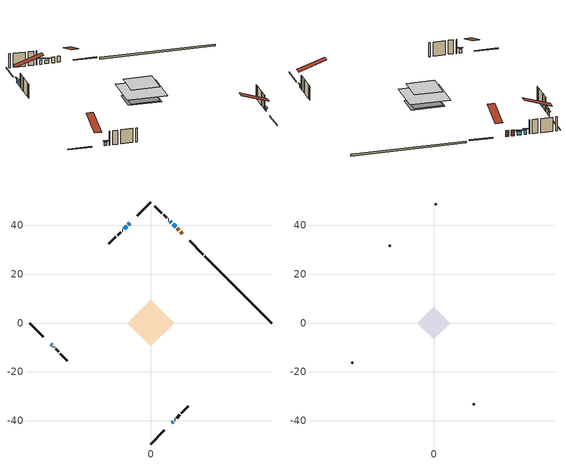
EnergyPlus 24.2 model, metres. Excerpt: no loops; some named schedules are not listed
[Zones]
conditioned space
 floor adiabatic (Floor2 construction): -6.75,0 0,6.75 6.75,0 0,-6.75 z0.61
 floor adiabatic (AdiabaticFloorConstruction): -9.54,0 0,9.54 9.54,0 0,-9.54 z3.05
 floor foundation (Slab1 construction): -6.83,1.09 -1.09,6.83 6.83,-1.09 1.09,-6.83 z0
 wall outside (RimJoist1 construction): 0,-49.55 5.6,-43.94 / -49.55,0 -43.94,-5.6 / 0,49.55 -5.6,43.94 / 21.55,28 15.95,33.6 z0.61:0.91
 wall outside (AdiabaticWallConstruction 1): 12.9,36.64 12.19,37.36 / 11.53,38.02 10.81,38.73 z0.61:2.64
 wall outside (AdiabaticWallConstruction): 8.65,-40.9 9.19,-40.36 z0.61:1.37; -8.65,40.9 -9.22,40.32 z0.61:1.83; -9.88,39.67 -10.89,38.66 z0.61:2.13; 10.16,39.39 9.15,40.39 / -40.9,-8.65 -40.39,-9.15 z0.61:1.88; 8.5,41.05 7.96,41.59 z0.61:2.14
 wall outside (Wall1 construction): 9.84,-39.7 9.96,-39.59 / -39.74,-9.81 -39.62,-9.92 / -11.54,38 -11.66,37.89 / 7.3,42.25 7.19,42.36 z0.61:5.49
 wall outside (Wall2 construction): 10.61,-38.93 11.89,-37.65 / -38.97,-10.58 -37.69,-11.86 / -12.31,37.23 -13.59,35.95 / 6.53,43.02 5.25,44.29 z0.61:5.49
 wall outside (Wall3 construction): 12.55,-37 15.43,-34.12 / -37.03,-12.51 -34.15,-15.39 / -14.25,35.3 -17.13,32.42 / 4.59,44.95 1.71,47.83 z0.61:5.49
 wall foundation (FoundationWall1 construction): 49.55,0 22.21,27.34 z0:0.61
 window (WindowConstruction): 8.65,-40.9 9.19,-40.36 z0.61:1.37
 window (WindowConstruction 1): -8.65,40.9 -9.22,40.32 z0.61:1.83
 window (WindowConstruction 2): -9.88,39.67 -10.89,38.66 z0.61:2.13
 window (WindowConstruction 3): 10.16,39.39 9.15,40.39 z0.61:1.88
 window (WindowConstruction 4): 8.49,41.05 7.96,41.59 z0.61:2.13
 window (WindowConstruction 5): -40.9,-8.65 -40.4,-9.15 z0.61:1.88
 door (Door): 12.9,36.64 12.19,37.36 z0.61:2.64
 door (Door 1): 11.53,38.02 10.81,38.73 z0.61:2.64
 ceiling adiabatic (AdiabaticFloorConstruction): 0,-9.54 9.54,0 0,9.54 -9.54,0 z3.05
attic - vented
 floor to conditioned space (Floor1 construction Reversed): -6.75,0 0,6.75 6.75,0 0,-6.75 z5.49
 wall outside (Wall4 construction): 16.09,-33.46 16.49,-33.06 / -33.5,-16.05 -33.1,-16.45 / -17.79,31.76 -18.19,31.36 / 1.06,48.49 0.66,48.89 z0.61:5.49
 roof outside (Roof1 construction): 7.99,-41.55,5.49 1.42,-34.98,8.58 -0.31,-36.71,8.58 6.26,-43.29,5.49; -41.55,-7.99,5.49 -34.98,-1.42,8.58 -36.71,0.31,8.58 -43.29,-6.26,5.49; -7.99,41.55,5.49 -1.42,34.98,8.58 0.31,36.71,8.58 -6.26,43.29,5.49; 13.56,35.99,5.49 6.99,29.41,8.58 8.72,27.68,8.58 15.29,34.25,5.49
shading: 9.51,-40.03 8.32,-41.22 8.65,-41.55 9.84,-40.36 z1.83; -9.55,40 -8.32,41.22 -8.65,41.55 -9.87,40.32 z2.29; -11.21,38.33 -9.56,39.99 -9.88,40.32 -11.54,38.66 z2.59; 8.83,40.72 10.48,39.06 10.81,39.39 9.15,41.04 z2.34; 7.63,41.92 8.82,40.73 9.15,41.05 7.96,42.24 z2.59; -40.07,-9.48 -41.22,-8.32 -41.55,-8.65 -40.4,-9.8 z2.34
[Building]
Building 1: Terrain=Suburbs
[Site:Location]
Inuvik AP_NT: Latitude {deg}=68.3; Longitude {deg}=-133.48; Time Zone {hr}=-8; Elevation {m}=68; Keep Site Location Information=Yes
[Site:GroundTemperature:Shallow]
-13.1493, -15.9729, -16.199, -14.859, -9.47991, -4.12585, 0.51584, 3.45624, 3.70604, 1.31452, -3.2088, -8.39862
[Site:WaterMainsTemperature]
Calculation Method=Schedule; Temperature Schedule=mains temperature schedule
[Material] Roughness=Rough; Thermal Absorptance=0.9
Name | Thickness {m} | Conductivity {W/m-K} | Density {kg/m3} | Specific Heat {J/kg-K} | Solar Absorptance | Visible Absorptance
asphalt or fiberglass shingles | 0.00635 | 0.162714 | 1121.4 | 1465.45 | 0.4 | 0.4
ceiling loosefill ins | 0.254 | 0.0480833 | 16.02 | 1046.75 | 0.7 | 0.7
ceiling stud and cavity | 0.1397 | 0.0958178 | 65.682 | 1177.47 | 0.7 | 0.7
concrete 4.0 in. | 0.1016 | 1.803125 | 2242.8 | 837.4 | 0.7 | 0.7
concrete 8.0 in. | 0.2032 | 1.803125 | 2242.8 | 837.4 | 0.7 | 0.7
door material | 0.04445 | 0.053851 | 512.64 | 1214.23 | 0.7 | 0.7
exterior vertical ins | 0.00139922 | 0.029427 | 32.04 | 1214.23 | 0.7 | 0.7
floor covering | 0.0127 | 0.0433444 | 54.468 | 1339.84 | 0.6 | 0.6
floor rigid ins | 0.103632 | 0.029427 | 32.04 | 1214.23 | 0.7 | 0.7
floor rigid ins 1; wall rigid ins 1 | 0.512978 | 0.029427 | 32.04 | 1214.23 | 0.7 | 0.7
floor stud and cavity | 0.1397 | 0.302934 | 92.3553 | 1139.71 | 0.7 | 0.7
floor stud and cavity 1 | 0.1397 | 1.75129 | 37.0049 | 1207.88 | 0.7 | 0.7
furniture material conditioned space 1 | 0.1524 | 0.115458 | 640.8 | 1214.23 | 0.6 | 0.6
gypsum board | 0.0127 | 0.160291 | 801 | 837.4 | 0.6 | 0.6
gypsum board 1 | 0.0127 | 0.160291 | 801 | 837.4 | 0.7 | 0.7
osb sheathing 0.5 in. | 0.0127 | 0.115458 | 512.64 | 1214.23 | 0.7 | 0.7
osb sheathing 0.75 in. | 0.01905 | 0.115458 | 512.64 | 1214.23 | 0.7 | 0.7
osb sheathing 2.0 in. | 0.0508 | 0.115458 | 512.64 | 1214.23 | 0.7 | 0.7
rim joist rigid ins; wall rigid ins | 0.051816 | 0.029427 | 32.04 | 1214.23 | 0.7 | 0.7
rim joist stud and cavity | 0.0508 | 0.0474835 | 125.044 | 1163.47 | 0.6 | 0.6
wall stud and cavity | 0.1397 | 0.118949 | 139.0536 | 1170.24 | 0.7 | 0.7
wall stud and cavity 1 | 0.1397 | 0.286428 | 139.0536 | 1170.24 | 0.7 | 0.7
wall stud and cavity 2 | 0.1397 | 0.084134 | 139.0536 | 1170.24 | 0.7 | 0.7
wall stud and cavity 3 | 0.0889 | 6.1454 | 50.32683 | 1063.81 | 0.6 | 0.6
wall stud and cavity 4 | 0.0889 | 0.380278 | 52.3479 | 1209.89 | 0.7 | 0.7
wall stud and cavity 5 | 0.0889 | 0.391764 | 83.0341 | 1211.67 | 0.7 | 0.7
wood siding | 0.0254 | 0.102417 | 544.68 | 1172.36 | 0.4 | 0.4
wood siding 1 | 0.00254 | 0.102417 | 544.68 | 1172.36 | 0.4 | 0.4
wood siding 2; wood siding 3; wood siding 4 | 0.0254 | 0.102417 | 544.68 | 1172.36 | 0.7 | 0.7
[WindowMaterial:SimpleGlazingSystem]
Name | U-Factor {W/m2-K} | Solar Heat Gain Coefficient
WindowMaterial | 1.78687 | 0.4
WindowMaterial 1 | 1.51148 | 0.34
WindowMaterial 2 | 1.39792 | 0.38
WindowMaterial 3 | 1.535899 | 0.34
WindowMaterial 4 | 1.50126 | 0.35
[Construction]
AdiabaticFloorConstruction: floor stud and cavity 1, floor rigid ins 1, osb sheathing 0.75 in., floor covering
AdiabaticWallConstruction: wood siding 3, wall rigid ins 1, wall stud and cavity 4, gypsum board
AdiabaticWallConstruction 1: wood siding 4, wall rigid ins 1, wall stud and cavity 4, gypsum board
Door; Door 1: door material
Floor1 construction Reversed: gypsum board, ceiling stud and cavity, ceiling loosefill ins
Floor2 construction: floor stud and cavity, floor rigid ins, osb sheathing 0.75 in., floor covering
FoundationWall1 construction: concrete 8.0 in., gypsum board 1
furniture construction conditioned space 1: furniture material conditioned space 1
PartitionWallConstruction: gypsum board, wall stud and cavity 5, gypsum board
RimJoist1 construction: wood siding 2, rim joist rigid ins, osb sheathing 2.0 in., rim joist stud and cavity
Roof1 construction: asphalt or fiberglass shingles
Slab1 construction: concrete 4.0 in.
Wall1 construction: wood siding, wall rigid ins, osb sheathing 0.5 in., wall stud and cavity, gypsum board
Wall2 construction: wood siding, wall rigid ins, osb sheathing 0.5 in., wall stud and cavity 1, gypsum board
Wall3 construction: wood siding, wall rigid ins, osb sheathing 0.5 in., wall stud and cavity 2, gypsum board
Wall4 construction: wood siding 1, wall stud and cavity 3
WindowConstruction: WindowMaterial
WindowConstruction 1: WindowMaterial 1
WindowConstruction 2: WindowMaterial 2
WindowConstruction 3; WindowConstruction 5: WindowMaterial 3
WindowConstruction 4: WindowMaterial 4
[Zone] Multiplier=1; Part of Total Floor Area=Yes
Name | Volume {m3}
attic - vented | 45.7898
conditioned space | 383.7
[Space]
Name | Zone | Volume {m3}
attic - vented 1 | attic - vented | 45.7898
conditioned space 1 | conditioned space | 383.7
[ZoneInfiltration:EffectiveLeakageArea]
infil attic - vented 1: Zone or Space=attic - vented 1; Schedule=Always On Discrete; Effective Air Leakage Area {cm2}=2664.88; Stack Coefficient=0.000554552; Wind Coefficient=1.59108e-05
[ZoneMixing]
whole house fan mix: Zone or Space=attic - vented; Schedule=Always On Continuous; Design Flow Rate Calculation Method=Flow/Zone; Design Flow Rate {m3/s}=0; Source Zone or Space=conditioned space
[SurfaceProperty:ExposedFoundationPerimeter]
Slab1: Exposed Perimeter Calculation Method=TotalExposedPerimeter; Total Exposed Perimeter {m}=38.662
[InternalMass] Zone or ZoneList=conditioned space; Space or SpaceList=conditioned space 1
Name | Construction | Surface Area {m2}
furniture mass conditioned space 1 | furniture construction conditioned space 1 | 145.691
partition wall mass | PartitionWallConstruction | 273.164
[Lights]
interior lighting: Zone or ZoneList or Space or SpaceList=conditioned space 1; Schedule=interior lighting schedule; Design Level Calculation Method=LightingLevel; Lighting Level {W}=343.2; Return Air Fraction=0; Fraction Radiant=0.6; Fraction Visible=0.2; Fraction Replaceable=1
[People]
occupants: Zone or ZoneList or Space or SpaceList=conditioned space 1; Number of People Schedule=occupants schedule; Number of People Calculation Method=People; Number of People=3; Fraction Radiant=0.314171; Sensible Heat Fraction=0.56303; Activity Level Schedule=occupants activity schedule; Carbon Dioxide Generation Rate {m3/s-W}=0; Enable ASHRAE 55 Comfort Warnings=No; Mean Radiant Temperature Calculation Type=EnclosureAveraged
[ElectricEquipment] Zone or ZoneList or Space or SpaceList=conditioned space 1; Design Level Calculation Method=EquipmentLevel
Name | Schedule | Design Level {W} | Fraction Latent | Fraction Radiant | Fraction Lost
clothes dryer | clothes dryer schedule | 140.772 | 0.015 | 0.081 | 0.85
clothes washer | clothes washer schedule | 32.1985 | 0.03 | 0.162 | 0.7
cooking range | cooking range schedule | 215.147 | 0.08 | 0.432 | 0.2
dishwasher | dishwasher schedule | 66.8632 | 0.3 | 0.18 | 0.4
fridge | fridge schedule | 72.9452 | 0 | 0.6 | 0
mech vent bath fan 0 | mech vent bath fan 0 schedule | 25.1 | 0 | 0 | 1
mech vent house fan | mech vent house fan schedule | 57.6667 | 0 | 0 | 1
mech vent house fan cfis | mech vent house fan cfis schedule | 0 | 0 | 0 | 0
mech vent range fan 0 | mech vent range fan 0 schedule | 57 | 0 | 0 | 1
misc plug loads | misc plug loads schedule | 494.7 | 0.045 | 0.513 | 0.1
whole house fan | Always On Discrete | 0 | 0 | 0 | 1
[OtherEquipment] Zone or ZoneList or Space or SpaceList=conditioned space 1; Design Level Calculation Method=EquipmentLevel
Name | Fuel Type | Schedule | Design Level {W} | Fraction Latent | Fraction Radiant | Fraction Lost
clothes dryer 1 | Electricity | clothes dryer schedule | 0 | 0.015 | 0.081 | 0.85
cooking range 1 | Electricity | cooking range schedule | 0 | 0.08 | 0.432 | 0.2
general water use latent | None | general water use schedule | 62.594 | 1 | 0 | 0
general water use sensible | None | general water use schedule | -61.6891 | 0 | 0.6 | 0
mech vent house fan latent load | None | Always On Discrete | 0 | 1 | 0 | 0
mech vent house fan sensible load | None | Always On Discrete | 0 | 0 | 0 | 0
water heater energy adjustment1 | FuelOilNo2 | Always On Discrete | 0.01 | 0 | 0 | 1
[ZoneInfiltration:DesignFlowRate] Zone or ZoneList or Space or SpaceList=conditioned space 1; Schedule=Always On Discrete; Design Flow Rate Calculation Method=Flow/Zone; Design Flow Rate {m3/s}=0
infil flow; natural vent flow; whole house fan flow
[Foundation:Kiva]
Foundation Kiva 1: Initial Indoor Air Temperature {C}=18; Wall Height Above Grade {m}=0.609996; Wall Depth Below Slab {m}=0.2032; Custom Block Material Name 1=exterior vertical ins; Custom Block Depth 1 {m}=0.609996; Custom Block X Position 1 {m}=0.2159; Custom Block Z Position 1 {m}=0
[Foundation:Kiva:Settings]
Soil Conductivity {W/m-K}=1.900638; Soil Density {kg/m3}=1842.3; Soil Specific Heat {J/kg-K}=418.7; Ground Solar Absorptivity=0.9; Ground Thermal Absorptivity=0.9; Ground Surface Roughness {m}=0.03; Far-Field Width {m}=40; Deep-Ground Boundary Condition=ZeroFlux; Deep-Ground Depth {m}=40; Minimum Cell Dimension {m}=0.2; Maximum Cell Growth Coefficient=3; Simulation Timestep=Timestep
[Exterior:Lights]
exterior lighting: Schedule=exterior lighting schedule; Design Level {W}=75.6
[Schedule:Constant]
Name | Hourly Value
Always On Continuous; mech vent house fan schedule; mech vent house fan cfis schedule; Always On Discrete | 1
occupants activity schedule | 117.228
fridge schedule | 0
[Schedule:Day:Interval]
interior lighting schedule day: No, 01:00, 0.108182, 04:00, 0.0901515, 05:00, 0.0991667, 06:00, 0.162273, 07:00, 0.270455, 08:00, 0.342576, 10:00, 0.369621, 11:00, 0.351591, 12:00, 0.333561, 13:00, 0.324545, 14:00, 0.31553, 15:00, 0.333561, 16:00, 0.369621, 17:00, 0.450758, 18:00, 0.585985, 19:00, 0.775303, 20:00, 0.955606, 21:00, 0.991667, 22:00, 0.712197, 23:00, 0.360606, 24:00, 0.162273
interior lighting schedule day 1: No, 01:00, 0.100909, 04:00, 0.0840909, 05:00, 0.0925, 06:00, 0.151364, 07:00, 0.252273, 08:00, 0.319545, 10:00, 0.344773, 11:00, 0.327955, 12:00, 0.311136, 13:00, 0.302727, 14:00, 0.294318, 15:00, 0.311136, 16:00, 0.344773, 17:00, 0.420455, 18:00, 0.546591, 19:00, 0.723182, 20:00, 0.891364, 21:00, 0.925, 22:00, 0.664318, 23:00, 0.336364, 24:00, 0.151364
interior lighting schedule day 2: No, 01:00, 0.0927273, 04:00, 0.0772727, 05:00, 0.085, 06:00, 0.139091, 07:00, 0.231818, 08:00, 0.293636, 10:00, 0.316818, 11:00, 0.301364, 12:00, 0.285909, 13:00, 0.278182, 14:00, 0.270455, 15:00, 0.285909, 16:00, 0.316818, 17:00, 0.386364, 18:00, 0.502273, 19:00, 0.664545, 20:00, 0.819091, 21:00, 0.85, 22:00, 0.610455, 23:00, 0.309091, 24:00, 0.139091
interior lighting schedule day 3: No, 01:00, 0.0845455, 04:00, 0.0704545, 05:00, 0.0775, 06:00, 0.126818, 07:00, 0.211364, 08:00, 0.267727, 10:00, 0.288864, 11:00, 0.274773, 12:00, 0.260682, 13:00, 0.253636, 14:00, 0.246591, 15:00, 0.260682, 16:00, 0.288864, 17:00, 0.352273, 18:00, 0.457955, 19:00, 0.605909, 20:00, 0.746818, 21:00, 0.775, 22:00, 0.556591, 23:00, 0.281818, 24:00, 0.126818
interior lighting schedule day 4: No, 01:00, 0.0763636, 04:00, 0.0636364, 05:00, 0.07, 06:00, 0.114545, 07:00, 0.190909, 08:00, 0.241818, 10:00, 0.260909, 11:00, 0.248182, 12:00, 0.235455, 13:00, 0.229091, 14:00, 0.222727, 15:00, 0.235455, 16:00, 0.260909, 17:00, 0.318182, 18:00, 0.413636, 19:00, 0.547273, 20:00, 0.674545, 21:00, 0.7, 22:00, 0.502727, 23:00, 0.254545, 24:00, 0.114545
interior lighting schedule default day: No, 24:00, 0
[Schedule:Week:Daily]
interior lighting schedule Week Rule - Jan1-Jan27: interior lighting schedule day, interior lighting schedule day, interior lighting schedule day, interior lighting schedule day, interior lighting schedule day, interior lighting schedule day, interior lighting schedule day, interior lighting schedule default day, interior lighting schedule default day, interior lighting schedule default day, interior lighting schedule default day, interior lighting schedule default day
interior lighting schedule Week Rule - Jan28-Feb3: interior lighting schedule day, interior lighting schedule day, interior lighting schedule day, interior lighting schedule day, interior lighting schedule day 1, interior lighting schedule day 1, interior lighting schedule day 1, interior lighting schedule default day, interior lighting schedule default day, interior lighting schedule default day, interior lighting schedule default day, interior lighting schedule default day
interior lighting schedule Week Rule - Feb4-Feb24: interior lighting schedule day 1, interior lighting schedule day 1, interior lighting schedule day 1, interior lighting schedule day 1, interior lighting schedule day 1, interior lighting schedule day 1, interior lighting schedule day 1, interior lighting schedule default day, interior lighting schedule default day, interior lighting schedule default day, interior lighting schedule default day, interior lighting schedule default day
interior lighting schedule Week Rule - Feb25-Mar3: interior lighting schedule day 1, interior lighting schedule day 1, interior lighting schedule day 1, interior lighting schedule day 1, interior lighting schedule day 2, interior lighting schedule day 2, interior lighting schedule day 2, interior lighting schedule default day, interior lighting schedule default day, interior lighting schedule default day, interior lighting schedule default day, interior lighting schedule default day
interior lighting schedule Week Rule - Mar4-Mar31: interior lighting schedule day 2, interior lighting schedule day 2, interior lighting schedule day 2, interior lighting schedule day 2, interior lighting schedule day 2, interior lighting schedule day 2, interior lighting schedule day 2, interior lighting schedule default day, interior lighting schedule default day, interior lighting schedule default day, interior lighting schedule default day, interior lighting schedule default day
interior lighting schedule Week Rule - Apr1-Apr28: interior lighting schedule day 3, interior lighting schedule day 3, interior lighting schedule day 3, interior lighting schedule day 3, interior lighting schedule day 3, interior lighting schedule day 3, interior lighting schedule day 3, interior lighting schedule default day, interior lighting schedule default day, interior lighting schedule default day, interior lighting schedule default day, interior lighting schedule default day
interior lighting schedule Week Rule - Apr29-May5: interior lighting schedule day 3, interior lighting schedule day 3, interior lighting schedule day 4, interior lighting schedule day 4, interior lighting schedule day 4, interior lighting schedule day 4, interior lighting schedule day 4, interior lighting schedule default day, interior lighting schedule default day, interior lighting schedule default day, interior lighting schedule default day, interior lighting schedule default day
interior lighting schedule Week Rule - May6-May26: interior lighting schedule day 4, interior lighting schedule day 4, interior lighting schedule day 4, interior lighting schedule day 4, interior lighting schedule day 4, interior lighting schedule day 4, interior lighting schedule day 4, interior lighting schedule default day, interior lighting schedule default day, interior lighting schedule default day, interior lighting schedule default day, interior lighting schedule default day
interior lighting schedule Week Rule - May27-Jun2: interior lighting schedule day 4, interior lighting schedule day 4, interior lighting schedule day 4, interior lighting schedule day 4, interior lighting schedule day 4, interior lighting schedule day 5, interior lighting schedule day 5, interior lighting schedule default day, interior lighting schedule default day, interior lighting schedule default day, interior lighting schedule default day, interior lighting schedule default day
interior lighting schedule Week Rule - Jun3-Jun30: interior lighting schedule day 5, interior lighting schedule day 5, interior lighting schedule day 5, interior lighting schedule day 5, interior lighting schedule day 5, interior lighting schedule day 5, interior lighting schedule day 5, interior lighting schedule default day, interior lighting schedule default day, interior lighting schedule default day, interior lighting schedule default day, interior lighting schedule default day
interior lighting schedule Week Rule - Jul1-Jul28: interior lighting schedule day 6, interior lighting schedule day 6, interior lighting schedule day 6, interior lighting schedule day 6, interior lighting schedule day 6, interior lighting schedule day 6, interior lighting schedule day 6, interior lighting schedule default day, interior lighting schedule default day, interior lighting schedule default day, interior lighting schedule default day, interior lighting schedule default day
interior lighting schedule Week Rule - Jul29-Aug4: interior lighting schedule day 6, interior lighting schedule day 6, interior lighting schedule day 6, interior lighting schedule day 7, interior lighting schedule day 7, interior lighting schedule day 7, interior lighting schedule day 7, interior lighting schedule default day, interior lighting schedule default day, interior lighting schedule default day, interior lighting schedule default day, interior lighting schedule default day
interior lighting schedule Week Rule - Aug5-Aug25: interior lighting schedule day 7, interior lighting schedule day 7, interior lighting schedule day 7, interior lighting schedule day 7, interior lighting schedule day 7, interior lighting schedule day 7, interior lighting schedule day 7, interior lighting schedule default day, interior lighting schedule default day, interior lighting schedule default day, interior lighting schedule default day, interior lighting schedule default day
interior lighting schedule Week Rule - Aug26-Sep1: interior lighting schedule day 7, interior lighting schedule day 7, interior lighting schedule day 7, interior lighting schedule day 7, interior lighting schedule day 7, interior lighting schedule day 7, interior lighting schedule day 8, interior lighting schedule default day, interior lighting schedule default day, interior lighting schedule default day, interior lighting schedule default day, interior lighting schedule default day
interior lighting schedule Week Rule - Sep2-Sep29: interior lighting schedule day 8, interior lighting schedule day 8, interior lighting schedule day 8, interior lighting schedule day 8, interior lighting schedule day 8, interior lighting schedule day 8, interior lighting schedule day 8, interior lighting schedule default day, interior lighting schedule default day, interior lighting schedule default day, interior lighting schedule default day, interior lighting schedule default day
interior lighting schedule Week Rule - Sep30-Oct6: interior lighting schedule day 8, interior lighting schedule day 9, interior lighting schedule day 9, interior lighting schedule day 9, interior lighting schedule day 9, interior lighting schedule day 9, interior lighting schedule day 9, interior lighting schedule default day, interior lighting schedule default day, interior lighting schedule default day, interior lighting schedule default day, interior lighting schedule default day
interior lighting schedule Week Rule - Oct7-Oct27: interior lighting schedule day 9, interior lighting schedule day 9, interior lighting schedule day 9, interior lighting schedule day 9, interior lighting schedule day 9, interior lighting schedule day 9, interior lighting schedule day 9, interior lighting schedule default day, interior lighting schedule default day, interior lighting schedule default day, interior lighting schedule default day, interior lighting schedule default day
interior lighting schedule Week Rule - Oct28-Nov3: interior lighting schedule day 9, interior lighting schedule day 9, interior lighting schedule day 9, interior lighting schedule day 9, interior lighting schedule day 10, interior lighting schedule day 10, interior lighting schedule day 10, interior lighting schedule default day, interior lighting schedule default day, interior lighting schedule default day, interior lighting schedule default day, interior lighting schedule default day
interior lighting schedule Week Rule - Nov4-Nov24: interior lighting schedule day 10, interior lighting schedule day 10, interior lighting schedule day 10, interior lighting schedule day 10, interior lighting schedule day 10, interior lighting schedule day 10, interior lighting schedule day 10, interior lighting schedule default day, interior lighting schedule default day, interior lighting schedule default day, interior lighting schedule default day, interior lighting schedule default day
interior lighting schedule Week Rule - Nov25-Dec1: interior lighting schedule day 10, interior lighting schedule day 10, interior lighting schedule day 10, interior lighting schedule day 10, interior lighting schedule day 10, interior lighting schedule day 10, interior lighting schedule day 11, interior lighting schedule default day, interior lighting schedule default day, interior lighting schedule default day, interior lighting schedule default day, interior lighting schedule default day
interior lighting schedule Week Rule - Dec2-Dec31: interior lighting schedule day 11, interior lighting schedule day 11, interior lighting schedule day 11, interior lighting schedule day 11, interior lighting schedule day 11, interior lighting schedule day 11, interior lighting schedule day 11, interior lighting schedule default day, interior lighting schedule default day, interior lighting schedule default day, interior lighting schedule default day, interior lighting schedule default day
occupants schedule Week Rule - Jan1-Dec31: occupants schedule day, occupants schedule day, occupants schedule day, occupants schedule day, occupants schedule day, occupants schedule day, occupants schedule day, occupants schedule default day, occupants schedule default day, occupants schedule default day, occupants schedule default day, occupants schedule default day
clothes dryer schedule Week Rule - Jan1-Dec31: clothes dryer schedule day, clothes dryer schedule day, clothes dryer schedule day, clothes dryer schedule day, clothes dryer schedule day, clothes dryer schedule day, clothes dryer schedule day, clothes dryer schedule default day, clothes dryer schedule default day, clothes dryer schedule default day, clothes dryer schedule default day, clothes dryer schedule default day
clothes washer schedule Week Rule - Jan1-Dec31: clothes washer schedule day, clothes washer schedule day, clothes washer schedule day, clothes washer schedule day, clothes washer schedule day, clothes washer schedule day, clothes washer schedule day, clothes washer schedule default day, clothes washer schedule default day, clothes washer schedule default day, clothes washer schedule default day, clothes washer schedule default day
cooking range schedule Week Rule - Jan1-Dec31: cooking range schedule day, cooking range schedule day, cooking range schedule day, cooking range schedule day, cooking range schedule day, cooking range schedule day, cooking range schedule day, cooking range schedule default day, cooking range schedule default day, cooking range schedule default day, cooking range schedule default day, cooking range schedule default day
dishwasher schedule Week Rule - Jan1-Dec31: dishwasher schedule day, dishwasher schedule day, dishwasher schedule day, dishwasher schedule day, dishwasher schedule day, dishwasher schedule day, dishwasher schedule day, dishwasher schedule default day, dishwasher schedule default day, dishwasher schedule default day, dishwasher schedule default day, dishwasher schedule default day
mech vent bath fan 0 schedule Week Rule - Jan1-Dec31: mech vent bath fan 0 schedule day, mech vent bath fan 0 schedule day, mech vent bath fan 0 schedule day, mech vent bath fan 0 schedule day, mech vent bath fan 0 schedule day, mech vent bath fan 0 schedule day, mech vent bath fan 0 schedule day, mech vent bath fan 0 schedule default day, mech vent bath fan 0 schedule default day, mech vent bath fan 0 schedule default day, mech vent bath fan 0 schedule default day, mech vent bath fan 0 schedule default day
mech vent range fan 0 schedule Week Rule - Jan1-Dec31: mech vent range fan 0 schedule day, mech vent range fan 0 schedule day, mech vent range fan 0 schedule day, mech vent range fan 0 schedule day, mech vent range fan 0 schedule day, mech vent range fan 0 schedule day, mech vent range fan 0 schedule day, mech vent range fan 0 schedule default day, mech vent range fan 0 schedule default day, mech vent range fan 0 schedule default day, mech vent range fan 0 schedule default day, mech vent range fan 0 schedule default day
misc plug loads schedule Week Rule - Jan1-Dec31: misc plug loads schedule day, misc plug loads schedule day, misc plug loads schedule day, misc plug loads schedule day, misc plug loads schedule day, misc plug loads schedule day, misc plug loads schedule day, misc plug loads schedule default day, misc plug loads schedule default day, misc plug loads schedule default day, misc plug loads schedule default day, misc plug loads schedule default day
general water use schedule Week Rule - Jan1-Dec31: general water use schedule day, general water use schedule day, general water use schedule day, general water use schedule day, general water use schedule day, general water use schedule day, general water use schedule day, general water use schedule default day, general water use schedule default day, general water use schedule default day, general water use schedule default day, general water use schedule default day
exterior lighting schedule Week Rule - Jan1-Jan27: exterior lighting schedule day, exterior lighting schedule day, exterior lighting schedule day, exterior lighting schedule day, exterior lighting schedule day, exterior lighting schedule day, exterior lighting schedule day, exterior lighting schedule default day, exterior lighting schedule default day, exterior lighting schedule default day, exterior lighting schedule default day, exterior lighting schedule default day
exterior lighting schedule Week Rule - Jan28-Feb3: exterior lighting schedule day, exterior lighting schedule day, exterior lighting schedule day, exterior lighting schedule day, exterior lighting schedule day 1, exterior lighting schedule day 1, exterior lighting schedule day 1, exterior lighting schedule default day, exterior lighting schedule default day, exterior lighting schedule default day, exterior lighting schedule default day, exterior lighting schedule default day
exterior lighting schedule Week Rule - Feb4-Feb24: exterior lighting schedule day 1, exterior lighting schedule day 1, exterior lighting schedule day 1, exterior lighting schedule day 1, exterior lighting schedule day 1, exterior lighting schedule day 1, exterior lighting schedule day 1, exterior lighting schedule default day, exterior lighting schedule default day, exterior lighting schedule default day, exterior lighting schedule default day, exterior lighting schedule default day
exterior lighting schedule Week Rule - Feb25-Mar3: exterior lighting schedule day 1, exterior lighting schedule day 1, exterior lighting schedule day 1, exterior lighting schedule day 1, exterior lighting schedule day 2, exterior lighting schedule day 2, exterior lighting schedule day 2, exterior lighting schedule default day, exterior lighting schedule default day, exterior lighting schedule default day, exterior lighting schedule default day, exterior lighting schedule default day
exterior lighting schedule Week Rule - Mar4-Mar31: exterior lighting schedule day 2, exterior lighting schedule day 2, exterior lighting schedule day 2, exterior lighting schedule day 2, exterior lighting schedule day 2, exterior lighting schedule day 2, exterior lighting schedule day 2, exterior lighting schedule default day, exterior lighting schedule default day, exterior lighting schedule default day, exterior lighting schedule default day, exterior lighting schedule default day
exterior lighting schedule Week Rule - Apr1-Apr28: exterior lighting schedule day 3, exterior lighting schedule day 3, exterior lighting schedule day 3, exterior lighting schedule day 3, exterior lighting schedule day 3, exterior lighting schedule day 3, exterior lighting schedule day 3, exterior lighting schedule default day, exterior lighting schedule default day, exterior lighting schedule default day, exterior lighting schedule default day, exterior lighting schedule default day
exterior lighting schedule Week Rule - Apr29-May5: exterior lighting schedule day 3, exterior lighting schedule day 3, exterior lighting schedule day 4, exterior lighting schedule day 4, exterior lighting schedule day 4, exterior lighting schedule day 4, exterior lighting schedule day 4, exterior lighting schedule default day, exterior lighting schedule default day, exterior lighting schedule default day, exterior lighting schedule default day, exterior lighting schedule default day
exterior lighting schedule Week Rule - May6-May26: exterior lighting schedule day 4, exterior lighting schedule day 4, exterior lighting schedule day 4, exterior lighting schedule day 4, exterior lighting schedule day 4, exterior lighting schedule day 4, exterior lighting schedule day 4, exterior lighting schedule default day, exterior lighting schedule default day, exterior lighting schedule default day, exterior lighting schedule default day, exterior lighting schedule default day
exterior lighting schedule Week Rule - May27-Jun2: exterior lighting schedule day 4, exterior lighting schedule day 4, exterior lighting schedule day 4, exterior lighting schedule day 4, exterior lighting schedule day 4, exterior lighting schedule day 5, exterior lighting schedule day 5, exterior lighting schedule default day, exterior lighting schedule default day, exterior lighting schedule default day, exterior lighting schedule default day, exterior lighting schedule default day
exterior lighting schedule Week Rule - Jun3-Jun30: exterior lighting schedule day 5, exterior lighting schedule day 5, exterior lighting schedule day 5, exterior lighting schedule day 5, exterior lighting schedule day 5, exterior lighting schedule day 5, exterior lighting schedule day 5, exterior lighting schedule default day, exterior lighting schedule default day, exterior lighting schedule default day, exterior lighting schedule default day, exterior lighting schedule default day
exterior lighting schedule Week Rule - Jul1-Jul28: exterior lighting schedule day 6, exterior lighting schedule day 6, exterior lighting schedule day 6, exterior lighting schedule day 6, exterior lighting schedule day 6, exterior lighting schedule day 6, exterior lighting schedule day 6, exterior lighting schedule default day, exterior lighting schedule default day, exterior lighting schedule default day, exterior lighting schedule default day, exterior lighting schedule default day
exterior lighting schedule Week Rule - Jul29-Aug4: exterior lighting schedule day 6, exterior lighting schedule day 6, exterior lighting schedule day 6, exterior lighting schedule day 7, exterior lighting schedule day 7, exterior lighting schedule day 7, exterior lighting schedule day 7, exterior lighting schedule default day, exterior lighting schedule default day, exterior lighting schedule default day, exterior lighting schedule default day, exterior lighting schedule default day
exterior lighting schedule Week Rule - Aug5-Aug25: exterior lighting schedule day 7, exterior lighting schedule day 7, exterior lighting schedule day 7, exterior lighting schedule day 7, exterior lighting schedule day 7, exterior lighting schedule day 7, exterior lighting schedule day 7, exterior lighting schedule default day, exterior lighting schedule default day, exterior lighting schedule default day, exterior lighting schedule default day, exterior lighting schedule default day
exterior lighting schedule Week Rule - Aug26-Sep1: exterior lighting schedule day 7, exterior lighting schedule day 7, exterior lighting schedule day 7, exterior lighting schedule day 7, exterior lighting schedule day 7, exterior lighting schedule day 7, exterior lighting schedule day 8, exterior lighting schedule default day, exterior lighting schedule default day, exterior lighting schedule default day, exterior lighting schedule default day, exterior lighting schedule default day
exterior lighting schedule Week Rule - Sep2-Sep29: exterior lighting schedule day 8, exterior lighting schedule day 8, exterior lighting schedule day 8, exterior lighting schedule day 8, exterior lighting schedule day 8, exterior lighting schedule day 8, exterior lighting schedule day 8, exterior lighting schedule default day, exterior lighting schedule default day, exterior lighting schedule default day, exterior lighting schedule default day, exterior lighting schedule default day
exterior lighting schedule Week Rule - Sep30-Oct6: exterior lighting schedule day 8, exterior lighting schedule day 9, exterior lighting schedule day 9, exterior lighting schedule day 9, exterior lighting schedule day 9, exterior lighting schedule day 9, exterior lighting schedule day 9, exterior lighting schedule default day, exterior lighting schedule default day, exterior lighting schedule default day, exterior lighting schedule default day, exterior lighting schedule default day
exterior lighting schedule Week Rule - Oct7-Oct27: exterior lighting schedule day 9, exterior lighting schedule day 9, exterior lighting schedule day 9, exterior lighting schedule day 9, exterior lighting schedule day 9, exterior lighting schedule day 9, exterior lighting schedule day 9, exterior lighting schedule default day, exterior lighting schedule default day, exterior lighting schedule default day, exterior lighting schedule default day, exterior lighting schedule default day
exterior lighting schedule Week Rule - Oct28-Nov3: exterior lighting schedule day 9, exterior lighting schedule day 9, exterior lighting schedule day 9, exterior lighting schedule day 9, exterior lighting schedule day 10, exterior lighting schedule day 10, exterior lighting schedule day 10, exterior lighting schedule default day, exterior lighting schedule default day, exterior lighting schedule default day, exterior lighting schedule default day, exterior lighting schedule default day
exterior lighting schedule Week Rule - Nov4-Nov24: exterior lighting schedule day 10, exterior lighting schedule day 10, exterior lighting schedule day 10, exterior lighting schedule day 10, exterior lighting schedule day 10, exterior lighting schedule day 10, exterior lighting schedule day 10, exterior lighting schedule default day, exterior lighting schedule default day, exterior lighting schedule default day, exterior lighting schedule default day, exterior lighting schedule default day
exterior lighting schedule Week Rule - Nov25-Dec1: exterior lighting schedule day 10, exterior lighting schedule day 10, exterior lighting schedule day 10, exterior lighting schedule day 10, exterior lighting schedule day 10, exterior lighting schedule day 10, exterior lighting schedule day 11, exterior lighting schedule default day, exterior lighting schedule default day, exterior lighting schedule default day, exterior lighting schedule default day, exterior lighting schedule default day
exterior lighting schedule Week Rule - Dec2-Dec31: exterior lighting schedule day 11, exterior lighting schedule day 11, exterior lighting schedule day 11, exterior lighting schedule day 11, exterior lighting schedule day 11, exterior lighting schedule day 11, exterior lighting schedule day 11, exterior lighting schedule default day, exterior lighting schedule default day, exterior lighting schedule default day, exterior lighting schedule default day, exterior lighting schedule default day
[Schedule:Year]
interior lighting schedule: interior lighting schedule Week Rule - Jan1-Jan27, 1, 1, 1, 27, interior lighting schedule Week Rule - Jan28-Feb3, 1, 28, 2, 3, interior lighting schedule Week Rule - Feb4-Feb24, 2, 4, 2, 24, interior lighting schedule Week Rule - Feb25-Mar3, 2, 25, 3, 3, interior lighting schedule Week Rule - Mar4-Mar31, 3, 4, 3, 31, interior lighting schedule Week Rule - Apr1-Apr28, 4, 1, 4, 28, interior lighting schedule Week Rule - Apr29-May5, 4, 29, 5, 5, interior lighting schedule Week Rule - May6-May26, 5, 6, 5, 26, interior lighting schedule Week Rule - May27-Jun2, 5, 27, 6, 2, interior lighting schedule Week Rule - Jun3-Jun30, 6, 3, 6, 30, interior lighting schedule Week Rule - Jul1-Jul28, 7, 1, 7, 28, interior lighting schedule Week Rule - Jul29-Aug4, 7, 29, 8, 4, interior lighting schedule Week Rule - Aug5-Aug25, 8, 5, 8, 25, interior lighting schedule Week Rule - Aug26-Sep1, 8, 26, 9, 1, interior lighting schedule Week Rule - Sep2-Sep29, 9, 2, 9, 29, interior lighting schedule Week Rule - Sep30-Oct6, 9, 30, 10, 6, interior lighting schedule Week Rule - Oct7-Oct27, 10, 7, 10, 27, interior lighting schedule Week Rule - Oct28-Nov3, 10, 28, 11, 3, interior lighting schedule Week Rule - Nov4-Nov24, 11, 4, 11, 24, interior lighting schedule Week Rule - Nov25-Dec1, 11, 25, 12, 1, interior lighting schedule Week Rule - Dec2-Dec31, 12, 2, 12, 31
occupants schedule: occupants schedule Week Rule - Jan1-Dec31, 1, 1, 12, 31
clothes dryer schedule: clothes dryer schedule Week Rule - Jan1-Dec31, 1, 1, 12, 31
clothes washer schedule: clothes washer schedule Week Rule - Jan1-Dec31, 1, 1, 12, 31
cooking range schedule: cooking range schedule Week Rule - Jan1-Dec31, 1, 1, 12, 31
dishwasher schedule: dishwasher schedule Week Rule - Jan1-Dec31, 1, 1, 12, 31
mech vent bath fan 0 schedule: mech vent bath fan 0 schedule Week Rule - Jan1-Dec31, 1, 1, 12, 31
mech vent range fan 0 schedule: mech vent range fan 0 schedule Week Rule - Jan1-Dec31, 1, 1, 12, 31
misc plug loads schedule: misc plug loads schedule Week Rule - Jan1-Dec31, 1, 1, 12, 31
general water use schedule: general water use schedule Week Rule - Jan1-Dec31, 1, 1, 12, 31
exterior lighting schedule: exterior lighting schedule Week Rule - Jan1-Jan27, 1, 1, 1, 27, exterior lighting schedule Week Rule - Jan28-Feb3, 1, 28, 2, 3, exterior lighting schedule Week Rule - Feb4-Feb24, 2, 4, 2, 24, exterior lighting schedule Week Rule - Feb25-Mar3, 2, 25, 3, 3, exterior lighting schedule Week Rule - Mar4-Mar31, 3, 4, 3, 31, exterior lighting schedule Week Rule - Apr1-Apr28, 4, 1, 4, 28, exterior lighting schedule Week Rule - Apr29-May5, 4, 29, 5, 5, exterior lighting schedule Week Rule - May6-May26, 5, 6, 5, 26, exterior lighting schedule Week Rule - May27-Jun2, 5, 27, 6, 2, exterior lighting schedule Week Rule - Jun3-Jun30, 6, 3, 6, 30, exterior lighting schedule Week Rule - Jul1-Jul28, 7, 1, 7, 28, exterior lighting schedule Week Rule - Jul29-Aug4, 7, 29, 8, 4, exterior lighting schedule Week Rule - Aug5-Aug25, 8, 5, 8, 25, exterior lighting schedule Week Rule - Aug26-Sep1, 8, 26, 9, 1, exterior lighting schedule Week Rule - Sep2-Sep29, 9, 2, 9, 29, exterior lighting schedule Week Rule - Sep30-Oct6, 9, 30, 10, 6, exterior lighting schedule Week Rule - Oct7-Oct27, 10, 7, 10, 27, exterior lighting schedule Week Rule - Oct28-Nov3, 10, 28, 11, 3, exterior lighting schedule Week Rule - Nov4-Nov24, 11, 4, 11, 24, exterior lighting schedule Week Rule - Nov25-Dec1, 11, 25, 12, 1, exterior lighting schedule Week Rule - Dec2-Dec31, 12, 2, 12, 31
[Schedule:Compact]
mains temperature schedule: Through: 01/01, For: AllDays, Until: 24:00, 0, Through: 01/02, For: AllDays, Until: 24:00, 0, Through: 01/03, For: AllDays, Until: 24:00, 0, Through: 01/04, For: AllDays, Until: 24:00, 0, Through: 01/05, For: AllDays, Until: 24:00, 0, Through: 01/06, For: AllDays, Until: 24:00, 0, Through: 01/07, For: AllDays, Until: 24:00, 0, Through: 01/08, For: AllDays, Until: 24:00, 0, Through: 01/09, For: AllDays, Until: 24:00, 0, Through: 01/10, For: AllDays, Until: 24:00, 0, Through: 01/11, For: AllDays, Until: 24:00, 0, Through: 01/12, For: AllDays, Until: 24:00, 0, Through: 01/13, For: AllDays, Until: 24:00, 0, Through: 01/14, For: AllDays, Until: 24:00, 0, Through: 01/15, For: AllDays, Until: 24:00, 0, Through: 01/16, For: AllDays, Until: 24:00, 0, Through: 01/17, For: AllDays, Until: 24:00, 0, Through: 01/18, For: AllDays, Until: 24:00, 0, Through: 01/19, For: AllDays, Until: 24:00, 0, Through: 01/20, For: AllDays, Until: 24:00, 0, Through: 01/21, For: AllDays, Until: 24:00, 0, Through: 01/22, For: AllDays, Until: 24:00, 0, Through: 01/23, For: AllDays, Until: 24:00, 0, Through: 01/24, For: AllDays, Until: 24:00, 0, Through: 01/25, For: AllDays, Until: 24:00, 0, Through: 01/26, For: AllDays, Until: 24:00, 0, Through: 01/27, For: AllDays, Until: 24:00, 0, Through: 01/28, For: AllDays, Until: 24:00, 0, Through: 01/29, For: AllDays, Until: 24:00, 0, Through: 01/30, For: AllDays, Until: 24:00, 0, Through: 01/31, For: AllDays, Until: 24:00, 0, Through: 02/01, For: AllDays, Until: 24:00, 0, Through: 02/02, For: AllDays, Until: 24:00, 0, Through: 02/03, For: AllDays, Until: 24:00, 0, Through: 02/04, For: AllDays, Until: 24:00, 0, Through: 02/05, For: AllDays, Until: 24:00, 0, Through: 02/06, For: AllDays, Until: 24:00, 0, Through: 02/07, For: AllDays, Until: 24:00, 0, Through: 02/08, For: AllDays, Until: 24:00, 0, Through: 02/09, For: AllDays, Until: 24:00, 0, Through: 02/10, For: AllDays, Until: 24:00, 0, Through: 02/11, For: AllDays, Until: 24:00, 0, Through: 02/12, For: AllDays, Until: 24:00, 0, Through: 02/13, For: AllDays, Until: 24:00, 0, Through: 02/14, For: AllDays, Until: 24:00, 0, Through: 02/15, For: AllDays, Until: 24:00, 0, Through: 02/16, For: AllDays, Until: 24:00, 0, Through: 02/17, For: AllDays, Until: 24:00, 0, Through: 02/18, For: AllDays, Until: 24:00, 0, Through: 02/19, For: AllDays, Until: 24:00, 0, Through: 02/20, For: AllDays, Until: 24:00, 0, Through: 02/21, For: AllDays, Until: 24:00, 0, Through: 02/22, For: AllDays, Until: 24:00, 0, Through: 02/23, For: AllDays, Until: 24:00, 0, Through: 02/24, For: AllDays, Until: 24:00, 0, Through: 02/25, For: AllDays, Until: 24:00, 0, Through: 02/26, For: AllDays, Until: 24:00, 0, Through: 02/27, For: AllDays, Until: 24:00, 0, Through: 02/28, For: AllDays, Until: 24:00, 0, Through: 03/01, For: AllDays, Until: 24:00, 0, Through: 03/02, For: AllDays, Until: 24:00, 0, Through: 03/03, For: AllDays, Until: 24:00, 0, Through: 03/04, For: AllDays, Until: 24:00, 0, Through: 03/05, For: AllDays, Until: 24:00, 0, Through: 03/06, For: AllDays, Until: 24:00, 0, Through: 03/07, For: AllDays, Until: 24:00, 0, Through: 03/08, For: AllDays, Until: 24:00, 0, Through: 03/09, For: AllDays, Until: 24:00, 0, Through: 03/10, For: AllDays, Until: 24:00, 0, Through: 03/11, For: AllDays, Until: 24:00, 0, Through: 03/12, For: AllDays, Until: 24:00, 0, Through: 03/13, For: AllDays, Until: 24:00, 0, Through: 03/14, For: AllDays, Until: 24:00, 0, Through: 03/15, For: AllDays, Until: 24:00, 0, Through: 03/16, For: AllDays, Until: 24:00, 0, Through: 03/17, For: AllDays, Until: 24:00, 0, Through: 03/18, For: AllDays, Until: 24:00, 0, Through: 03/19, For: AllDays, Until: 24:00, 0, Through: 03/20, For: AllDays, Until: 24:00, 0, Through: 03/21, For: AllDays, Until: 24:00, 0, Through: 03/22, For: AllDays, Until: 24:00, 0, Through: 03/23, For: AllDays, Until: 24:00, 0, Through: 03/24, For: AllDays, Until: 24:00, 0, Through: 03/25, For: AllDays, Until: 24:00, 0, Through: 03/26, For: AllDays, Until: 24:00, 0, Through: 03/27, For: AllDays, Until: 24:00, 0, Through: 03/28, For: AllDays, Until: 24:00, 0, Through: 03/29, For: AllDays, Until: 24:00, 0, Through: 03/30, For: AllDays, Until: 24:00, 0, Through: 03/31, For: AllDays, Until: 24:00, 0, Through: 04/01, For: AllDays, Until: 24:00, 0, Through: 04/02, For: AllDays, Until: 24:00, 0, Through: 04/03, For: AllDays, Until: 24:00, 0, Through: 04/04, For: AllDays, Until: 24:00, 0, Through: 04/05, For: AllDays, Until: 24:00, 0, Through: 04/06, For: AllDays, Until: 24:00, 0, Through: 04/07, For: AllDays, Until: 24:00, 0, Through: 04/08, For: AllDays, Until: 24:00, 0, Through: 04/09, For: AllDays, Until: 24:00, 0, Through: 04/10, For: AllDays, Until: 24:00, 0, Through: 04/11, For: AllDays, Until: 24:00, 0, Through: 04/12, For: AllDays, Until: 24:00, 0, Through: 04/13, For: AllDays, Until: 24:00, 0, Through: 04/14, For: AllDays, Until: 24:00, 0, Through: 04/15, For: AllDays, Until: 24:00, 0, Through: 04/16, For: AllDays, Until: 24:00, 0, Through: 04/17, For: AllDays, Until: 24:00, 0, Through: 04/18, For: AllDays, Until: 24:00, 0, Through: 04/19, For: AllDays, Until: 24:00, 0, Through: 04/20, For: AllDays, Until: 24:00, 0, Through: 04/21, For: AllDays, Until: 24:00, 0, Through: 04/22, For: AllDays, Until: 24:00, 0, Through: 04/23, For: AllDays, Until: 24:00, 0, Through: 04/24, For: AllDays, Until: 24:00, 0, Through: 04/25, For: AllDays, Until: 24:00, 0, Through: 04/26, For: AllDays, Until: 24:00, 0, Through: 04/27, For: AllDays, Until: 24:00, 0, Through: 04/28, For: AllDays, Until: 24:00, 0, Through: 04/29, For: AllDays, Until: 24:00, 0, Through: 04/30, For: AllDays, Until: 24:00, 0, Through: 05/01, For: AllDays, Until: 24:00, 0, Through: 05/02, For: AllDays, Until: 24:00, 0, Through: 05/03, For: AllDays, Until: 24:00, 0, Through: 05/04, For: AllDays, Until: 24:00, 0, Through: 05/05, For: AllDays, Until: 24:00, 0, Through: 05/06, For: AllDays, Until: 24:00, 0, Through: 05/07, For: AllDays, Until: 24:00, 0, Through: 05/08, For: AllDays, Until: 24:00, 0, Through: 05/09, For: AllDays, Until: 24:00, 0, Through: 05/10, For: AllDays, Until: 24:00, 0, Through: 05/11, For: AllDays, Until: 24:00, 0, Through: 05/12, For: AllDays, Until: 24:00, 0, Through: 05/13, For: AllDays, Until: 24:00, 0, Through: 05/14, For: AllDays, Until: 24:00, 0, Through: 05/15, For: AllDays, Until: 24:00, 0, Through: 05/16, For: AllDays, Until: 24:00, 0, Through: 05/17, For: AllDays, Until: 24:00, 0, Through: 05/18, For: AllDays, Until: 24:00, 0, Through: 05/19, For: AllDays, Until: 24:00, 0, Through: 05/20, For: AllDays, Until: 24:00, 0, Through: 05/21, For: AllDays, Until: 24:00, 0, Through: 05/22, For: AllDays, Until: 24:00, 0, Through: 05/23, For: AllDays, Until: 24:00, 0, Through: 05/24, For: AllDays, Until: 24:00, 0, Through: 05/25, For: AllDays, Until: 24:00, 0, Through: 05/26, For: AllDays, Until: 24:00, 0, Through: 05/27, For: AllDays, Until: 24:00, 0, Through: 05/28, For: AllDays, Until: 24:00, 0, Through: 05/29, For: AllDays, Until: 24:00, 0, Through: 05/30, For: AllDays, Until: 24:00, 0, Through: 05/31, For: AllDays, Until: 24:00, 0, Through: 06/01, For: AllDays, Until: 24:00, 0, Through: 06/02, For: AllDays, Until: 24:00, 0, Through: 06/03, For: AllDays, Until: 24:00, 0, Through: 06/04, For: AllDays, Until: 24:00, 0, Through: 06/05, For: AllDays, Until: 24:00, 0, Through: 06/06, For: AllDays, Until: 24:00, 0, Through: 06/07, For: AllDays, Until: 24:00, 0, Through: 06/08, For: AllDays, Until: 24:00, 0, Through: 06/09, For: AllDays, Until: 24:00, 0, Through: 06/10, For: AllDays, Until: 24:00, 0, Through: 06/11, For: AllDays, Until: 24:00, 0, Through: 06/12, For: AllDays, Until: 24:00, 0, Through: 06/13, For: AllDays, Until: 24:00, 0, Through: 06/14, For: AllDays, Until: 24:00, 0, Through: 06/15, For: AllDays, Until: 24:00, 0, Through: 06/16, For: AllDays, Until: 24:00, 0, Through: 06/17, For: AllDays, Until: 24:00, 0, Through: 06/18, For: AllDays, Until: 24:00, 0, Through: 06/19, For: AllDays, Until: 24:00, 0, Through: 06/20, For: AllDays, Until: 24:00, 0, Through: 06/21, For: AllDays, Until: 24:00, 0, Through: 06/22, For: AllDays, Until: 24:00, 0, Through: 06/23, For: AllDays, Until: 24:00, 0, Through: 06/24, For: AllDays, Until: 24:00, 0, Through: 06/25, For: AllDays, Until: 24:00, 0, Through: 06/26, For: AllDays, Until: 24:00, 0, Through: 06/27, For: AllDays, Until: 24:00, 0, Through: 06/28, For: AllDays, Until: 24:00, 0, Through: 06/29, For: AllDays, Until: 24:00, 0, Through: 06/30, For: AllDays, Until: 24:00, 0, Through: 07/01, For: AllDays, Until: 24:00, 0, Through: 07/02, For: AllDays, Until: 24:00, 0, Through: 07/03, For: AllDays, Until: 24:00, 0, Through: 07/04, For: AllDays, Until: 24:00, 0, Through: 07/05, For: AllDays, Until: 24:00, 0, Through: 07/06, For: AllDays, Until: 24:00, 0, Through: 07/07, For: AllDays, Until: 24:00, 0, Through: 07/08, For: AllDays, Until: 24:00, 0, Through: 07/09, For: AllDays, Until: 24:00, 0, Through: 07/10, For: AllDays, Until: 24:00, 0, Through: 07/11, For: AllDays, Until: 24:00, 0, Through: 07/12, For: AllDays, Until: 24:00, 0, Through: 07/13, For: AllDays, Until: 24:00, 0, Through: 07/14, For: AllDays, Until: 24:00, 0, Through: 07/15, For: AllDays, Until: 24:00, 0, Through: 07/16, For: AllDays, Until: 24:00, 0, Through: 07/17, For: AllDays, Until: 24:00, 0, Through: 07/18, For: AllDays, Until: 24:00, 0, Through: 07/19, For: AllDays, Until: 24:00, 0, Through: 07/20, For: AllDays, Until: 24:00, 0, Through: 07/21, For: AllDays, Until: 24:00, 0, Through: 07/22, For: AllDays, Until: 24:00, 0, Through: 07/23, For: AllDays, Until: 24:00, 0, Through: 07/24, For: AllDays, Until: 24:00, 0, Through: 07/25, For: AllDays, Until: 24:00, 0, Through: 07/26, For: AllDays, Until: 24:00, 0, Through: 07/27, For: AllDays, Until: 24:00, 0, Through: 07/28, For: AllDays, Until: 24:00, 0, Through: 07/29, For: AllDays, Until: 24:00, 0, Through: 07/30, For: AllDays, Until: 24:00, 0, Through: 07/31, For: AllDays, Until: 24:00, 0, Through: 08/01, For: AllDays, Until: 24:00, 0, Through: 08/02, For: AllDays, Until: 24:00, 0, Through: 08/03, For: AllDays, Until: 24:00, 0, Through: 08/04, For: AllDays, Until: 24:00, 0, Through: 08/05, For: AllDays, Until: 24:00, 0, Through: 08/06, For: AllDays, Until: 24:00, 0, Through: 08/07, For: AllDays, Until: 24:00, 0, Through: 08/08, For: AllDays, Until: 24:00, 0, Through: 08/09, For: AllDays, Until: 24:00, 0, Through: 08/10, For: AllDays, Until: 24:00, 0, Through: 08/11, For: AllDays, Until: 24:00, 0, Through: 08/12, For: AllDays, Until: 24:00, 0, Through: 08/13, For: AllDays, Until: 24:00, 0, Through: 08/14, For: AllDays, Until: 24:00, 0, Through: 08/15, For: AllDays, Until: 24:00, 0, Through: 08/16, For: AllDays, Until: 24:00, 0, Through: 08/17, For: AllDays, Until: 24:00, 0, Through: 08/18, For: AllDays, Until: 24:00, 0, Through: 08/19, For: AllDays, Until: 24:00, 0, Through: 08/20, For: AllDays, Until: 24:00, 0, Through: 08/21, For: AllDays, Until: 24:00, 0, Through: 08/22, For: AllDays, Until: 24:00, 0, Through: 08/23, For: AllDays, Until: 24:00, 0, Through: 08/24, For: AllDays, Until: 24:00, 0, Through: 08/25, For: AllDays, Until: 24:00, 0, Through: 08/26, For: AllDays, Until: 24:00, 0, Through: 08/27, For: AllDays, Until: 24:00, 0, Through: 08/28, For: AllDays, Until: 24:00, 0, Through: 08/29, For: AllDays, Until: 24:00, 0, Through: 08/30, For: AllDays, Until: 24:00, 0, Through: 08/31, For: AllDays, Until: 24:00, 0, Through: 09/01, For: AllDays, Until: 24:00, 0, Through: 09/02, For: AllDays, Until: 24:00, 0, Through: 09/03, For: AllDays, Until: 24:00, 0, Through: 09/04, For: AllDays, Until: 24:00, 0, Through: 09/05, For: AllDays, Until: 24:00, 0, Through: 09/06, For: AllDays, Until: 24:00, 0, Through: 09/07, For: AllDays, Until: 24:00, 0, Through: 09/08, For: AllDays, Until: 24:00, 0, Through: 09/09, For: AllDays, Until: 24:00, 0, Through: 09/10, For: AllDays, Until: 24:00, 0, Through: 09/11, For: AllDays, Until: 24:00, 0, Through: 09/12, For: AllDays, Until: 24:00, 0, Through: 09/13, For: AllDays, Until: 24:00, 0, Through: 09/14, For: AllDays, Until: 24:00, 0, Through: 09/15, For: AllDays, Until: 24:00, 0, Through: 09/16, For: AllDays, Until: 24:00, 0, Through: 09/17, For: AllDays, Until: 24:00, 0, Through: 09/18, For: AllDays, Until: 24:00, 0, Through: 09/19, For: AllDays, Until: 24:00, 0, Through: 09/20, For: AllDays, Until: 24:00, 0, Through: 09/21, For: AllDays, Until: 24:00, 0, Through: 09/22, For: AllDays, Until: 24:00, 0, Through: 09/23, For: AllDays, Until: 24:00, 0, Through: 09/24, For: AllDays, Until: 24:00, 0, Through: 09/25, For: AllDays, Until: 24:00, 0, Through: 09/26, For: AllDays, Until: 24:00, 0, Through: 09/27, For: AllDays, Until: 24:00, 0, Through: 09/28, For: AllDays, Until: 24:00, 0, Through: 09/29, For: AllDays, Until: 24:00, 0, Through: 09/30, For: AllDays, Until: 24:00, 0, Through: 10/01, For: AllDays, Until: 24:00, 0, Through: 10/02, For: AllDays, Until: 24:00, 0, Through: 10/03, For: AllDays, Until: 24:00, 0, Through: 10/04, For: AllDays, Until: 24:00, 0, Through: 10/05, For: AllDays, Until: 24:00, 0, Through: 10/06, For: AllDays, Until: 24:00, 0, Through: 10/07, For: AllDays, Until: 24:00, 0, Through: 10/08, For: AllDays, Until: 24:00, 0, Through: 10/09, For: AllDays, Until: 24:00, 0, Through: 10/10, For: AllDays, Until: 24:00, 0, Through: 10/11, For: AllDays, Until: 24:00, 0, Through: 10/12, For: AllDays, Until: 24:00, 0, Through: 10/13, For: AllDays, Until: 24:00, 0, Through: 10/14, For: AllDays, Until: 24:00, 0, Through: 10/15, For: AllDays, Until: 24:00, 0, Through: 10/16, For: AllDays, Until: 24:00, 0, Through: 10/17, For: AllDays, Until: 24:00, 0, Through: 10/18, For: AllDays, Until: 24:00, 0, Through: 10/19, For: AllDays, Until: 24:00, 0, Through: 10/20, For: AllDays, Until: 24:00, 0, Through: 10/21, For: AllDays, Until: 24:00, 0, Through: 10/22, For: AllDays, Until: 24:00, 0, Through: 10/23, For: AllDays, Until: 24:00, 0, Through: 10/24, For: AllDays, Until: 24:00, 0, Through: 10/25, For: AllDays, Until: 24:00, 0, Through: 10/26, For: AllDays, Until: 24:00, 0, Through: 10/27, For: AllDays, Until: 24:00, 0, Through: 10/28, For: AllDays, Until: 24:00, 0, Through: 10/29, For: AllDays, Until: 24:00, 0, Through: 10/30, For: AllDays, Until: 24:00, 0, Through: 10/31, For: AllDays, Until: 24:00, 0, Through: 11/01, For: AllDays, Until: 24:00, 0, Through: 11/02, For: AllDays, Until: 24:00, 0, Through: 11/03, For: AllDays, Until: 24:00, 0, Through: 11/04, For: AllDays, Until: 24:00, 0, Through: 11/05, For: AllDays, Until: 24:00, 0, Through: 11/06, For: AllDays, Until: 24:00, 0, Through: 11/07, For: AllDays, Until: 24:00, 0, Through: 11/08, For: AllDays, Until: 24:00, 0, Through: 11/09, For: AllDays, Until: 24:00, 0, Through: 11/10, For: AllDays, Until: 24:00, 0, Through: 11/11, For: AllDays, Until: 24:00, 0, Through: 11/12, For: AllDays, Until: 24:00, 0, Through: 11/13, For: AllDays, Until: 24:00, 0, Through: 11/14, For: AllDays, Until: 24:00, 0, Through: 11/15, For: AllDays, Until: 24:00, 0, Through: 11/16, For: AllDays, Until: 24:00, 0, Through: 11/17, For: AllDays, Until: 24:00, 0, Through: 11/18, For: AllDays, Until: 24:00, 0, Through: 11/19, For: AllDays, Until: 24:00, 0, Through: 11/20, For: AllDays, Until: 24:00, 0, Through: 11/21, For: AllDays, Until: 24:00, 0, Through: 11/22, For: AllDays, Until: 24:00, 0, Through: 11/23, For: AllDays, Until: 24:00, 0, Through: 11/24, For: AllDays, Until: 24:00, 0, Through: 11/25, For: AllDays, Until: 24:00, 0, Through: 11/26, For: AllDays, Until: 24:00, 0, Through: 11/27, For: AllDays, Until: 24:00, 0, Through: 11/28, For: AllDays, Until: 24:00, 0, Through: 11/29, For: AllDays, Until: 24:00, 0, Through: 11/30, For: AllDays, Until: 24:00, 0, Through: 12/01, For: AllDays, Until: 24:00, 0, Through: 12/02, For: AllDays, Until: 24:00, 0, Through: 12/03, For: AllDays, Until: 24:00, 0, Through: 12/04, For: AllDays, Until: 24:00, 0, Through: 12/05, For: AllDays, Until: 24:00, 0, Through: 12/06, For: AllDays, Until: 24:00, 0, Through: 12/07, For: AllDays, Until: 24:00, 0, Through: 12/08, For: AllDays, Until: 24:00, 0, Through: 12/09, For: AllDays, Until: 24:00, 0, Through: 12/10, For: AllDays, Until: 24:00, 0, Through: 12/11, For: AllDays, Until: 24:00, 0, Through: 12/12, For: AllDays, Until: 24:00, 0, Through: 12/13, For: AllDays, Until: 24:00, 0, Through: 12/14, For: AllDays, Until: 24:00, 0, Through: 12/15, For: AllDays, Until: 24:00, 0, Through: 12/16, For: AllDays, Until: 24:00, 0, Through: 12/17, For: AllDays, Until: 24:00, 0, Through: 12/18, For: AllDays, Until: 24:00, 0, Through: 12/19, For: AllDays, Until: 24:00, 0, Through: 12/20, For: AllDays, Until: 24:00, 0, Through: 12/21, For: AllDays, Until: 24:00, 0, Through: 12/22, For: AllDays, Until: 24:00, 0, Through: 12/23, For: AllDays, Until: 24:00, 0, Through: 12/24, For: AllDays, Until: 24:00, 0, Through: 12/25, For: AllDays, Until: 24:00, 0, Through: 12/26, For: AllDays, Until: 24:00, 0, Through: 12/27, For: AllDays, Until: 24:00, 0, Through: 12/28, For: AllDays, Until: 24:00, 0, Through: 12/29, For: AllDays, Until: 24:00, 0, Through: 12/30, For: AllDays, Until: 24:00, 0, Through: 12/31, For: AllDays, Until: 24:00, 0
